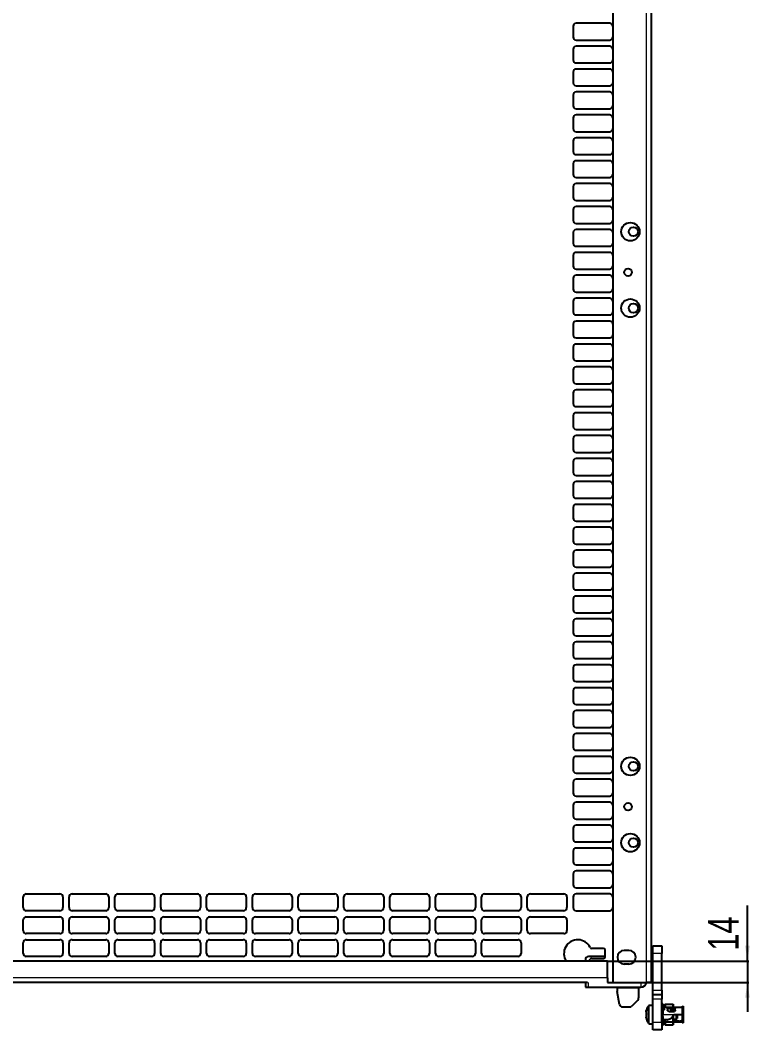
# Model space of a CAD drawing. Header units: millimetres. Extents: x -1035 to 1231, y 351 to 1984.
# Drawn here: x 754 to 1231, y 504 to 1165 of the extents above; entities that cross this region are included whole.
import ezdxf

# ---------------------------------------------------------------- set-up
doc = ezdxf.new("R2010")
doc.units = ezdxf.units.MM
doc.layers.add('FORMAT', color=7, linetype='Continuous')
doc.styles.add('SLDTEXTSTYLE0', font='TXT', dxfattribs={"width": 0.75})
doc.dimstyles.new('SLDDIMSTYLE1', dxfattribs={"dimtxt": 20, "dimasz": 10, "dimexe": 0, "dimexo": 0.0625, "dimgap": 5, "dimtad": 2, "dimdec": 1, "dimrnd": 1e-09, "dimzin": 12, "dimdsep": 46, "dimtxsty": 'SLDTEXTSTYLE0', "dimsah": 1, "dimcen": 0.09, "dimadec": 0, "dimazin": 3, "dimtfac": 1, "dimtmove": 0, "dimatfit": 0, "dimfxl": 0, "dimfrac": 2, "dimtolj": 1, "dimtzin": 12, "dimarcsym": 0})

# ---------------------------------------------------------------- blocks, each defined once
blk = doc.blocks.new('_D_8')
at = {"layer": 'FORMAT'}
for p, q in [((1229.87, 549.23), (1229.87, 585.64)), ((1138.23, 549.23), (1230.87, 549.23)), ((1229.87, 549.23), (1229.87, 535.23)), ((1138.23, 535.23), (1230.87, 535.23)), ((1229.87, 535.23), (1229.87, 516))]:
    blk.add_line(p, q, dxfattribs=at)
for points in [[(1229.87, 549.23), (1231.41, 559.23), (1228.33, 559.23)], [(1229.87, 535.23), (1228.33, 525.23), (1231.41, 525.23)]]:
    blk.add_solid(points, dxfattribs=at)
at = {"layer": 'FORMAT', "insert": (1204.09, 556.08), "char_height": 20, "attachment_point": 1, "rotation": 90, "style": 'SLDTEXTSTYLE0'}
blk.add_mtext('14', dxfattribs=at)

msp = doc.modelspace()

# ---------------------------------------------------------------- linework, layer by layer
at = {"color": 7, "linetype": 'Continuous', "lineweight": 25}
for p, q in [((1166.72, 1818.24), (1166.72, 535.24)), ((1141.72, 1789.04), (1141.72, 535.24)), ((1115.72, 1161.24), (1115.72, 1154.24)), ((1139.72, 1163.24), (1117.72, 1163.24)), ((1117.72, 1152.24), (1139.72, 1152.24)), ((1115.72, 1146.24), (1115.72, 1139.24)), ((1139.72, 1148.24), (1117.72, 1148.24)), ((1117.72, 1137.24), (1139.72, 1137.24)), ((1115.72, 1131.24), (1115.72, 1124.24)), ((1139.72, 1133.24), (1117.72, 1133.24)), ((1117.72, 1122.24), (1139.72, 1122.24)), ((1139.72, 1118.24), (1117.72, 1118.24)), ((1115.72, 1116.24), (1115.72, 1109.24)), ((1117.72, 1107.24), (1139.72, 1107.24)), ((1115.72, 1101.24), (1115.72, 1094.24)), ((1139.72, 1103.24), (1117.72, 1103.24)), ((1117.72, 1092.24), (1139.72, 1092.24)), ((1115.72, 1086.24), (1115.72, 1079.24)), ((1139.72, 1088.24), (1117.72, 1088.24)), ((1115.72, 1071.24), (1115.72, 1064.24)), ((1117.72, 1077.24), (1139.72, 1077.24)), ((1139.72, 1073.24), (1117.72, 1073.24)), ((1117.72, 1062.24), (1139.72, 1062.24)), ((1139.72, 1058.24), (1117.72, 1058.24)), ((1115.72, 1056.24), (1115.72, 1049.24)), ((1117.72, 1047.24), (1139.72, 1047.24)), ((1115.72, 1041.24), (1115.72, 1034.24)), ((1139.72, 1043.24), (1117.72, 1043.24)), ((1117.72, 1032.24), (1139.72, 1032.24)), ((1115.72, 1026.24), (1115.72, 1019.24)), ((1139.72, 1028.24), (1117.72, 1028.24)), ((1117.72, 1017.24), (1139.72, 1017.24)), ((1139.72, 1013.24), (1117.72, 1013.24)), ((1115.72, 1011.24), (1115.72, 1004.24)), ((1117.72, 1002.24), (1139.72, 1002.24)), ((1139.72, 998.24), (1117.72, 998.24)), ((1115.72, 996.24), (1115.72, 989.24)), ((1117.72, 987.24), (1139.72, 987.24)), ((1115.72, 981.24), (1115.72, 974.24)), ((1139.72, 983.24), (1117.72, 983.24)), ((1117.72, 972.24), (1139.72, 972.24)), ((1115.72, 966.24), (1115.72, 959.24)), ((1139.72, 968.24), (1117.72, 968.24)), ((1117.72, 957.24), (1139.72, 957.24)), ((1139.72, 953.24), (1117.72, 953.24)), ((1115.72, 951.24), (1115.72, 944.24)), ((1117.72, 942.24), (1139.72, 942.24)), ((1115.72, 936.24), (1115.72, 929.24)), ((1139.72, 938.24), (1117.72, 938.24)), ((1117.72, 927.24), (1139.72, 927.24)), ((1115.72, 921.24), (1115.72, 914.24)), ((1139.72, 923.24), (1117.72, 923.24)), ((1117.72, 912.24), (1139.72, 912.24)), ((1115.72, 906.24), (1115.72, 899.24)), ((1139.72, 908.24), (1117.72, 908.24)), ((1117.72, 897.24), (1139.72, 897.24)), ((1139.72, 893.24), (1117.72, 893.24)), ((1115.72, 891.24), (1115.72, 884.24)), ((1117.72, 882.24), (1139.72, 882.24)), ((1115.72, 876.24), (1115.72, 869.24)), ((1139.72, 878.24), (1117.72, 878.24)), ((1117.72, 867.24), (1139.72, 867.24)), ((1115.72, 861.24), (1115.72, 854.24)), ((1139.72, 863.24), (1117.72, 863.24)), ((1115.72, 846.24), (1115.72, 839.24)), ((1117.72, 852.24), (1139.72, 852.24)), ((1139.72, 848.24), (1117.72, 848.24)), ((1117.72, 837.24), (1139.72, 837.24)), ((1139.72, 833.24), (1117.72, 833.24)), ((1115.72, 831.24), (1115.72, 824.24)), ((1117.72, 822.24), (1139.72, 822.24)), ((1115.72, 816.24), (1115.72, 809.24)), ((1139.72, 818.24), (1117.72, 818.24)), ((1117.72, 807.24), (1139.72, 807.24)), ((1115.72, 801.24), (1115.72, 794.24)), ((1139.72, 803.24), (1117.72, 803.24)), ((1117.72, 792.24), (1139.72, 792.24)), ((1139.72, 788.24), (1117.72, 788.24)), ((1115.72, 786.24), (1115.72, 779.24)), ((1117.72, 777.24), (1139.72, 777.24)), ((1115.72, 771.24), (1115.72, 764.24)), ((1139.72, 773.24), (1117.72, 773.24)), ((1117.72, 762.24), (1139.72, 762.24)), ((1115.72, 756.24), (1115.72, 749.24)), ((1139.72, 758.24), (1117.72, 758.24)), ((1117.72, 747.24), (1139.72, 747.24)), ((1115.72, 741.24), (1115.72, 734.24)), ((1139.72, 743.24), (1117.72, 743.24)), ((1117.72, 732.24), (1139.72, 732.24)), ((1139.72, 728.24), (1117.72, 728.24)), ((1115.72, 726.24), (1115.72, 719.24)), ((1117.72, 717.24), (1139.72, 717.24)), ((1115.72, 711.24), (1115.72, 704.24)), ((1139.72, 713.24), (1117.72, 713.24)), ((1117.72, 702.24), (1139.72, 702.24)), ((1115.72, 696.24), (1115.72, 689.24)), ((1139.72, 698.24), (1117.72, 698.24)), ((1115.72, 681.24), (1115.72, 674.24)), ((1117.72, 687.24), (1139.72, 687.24)), ((1139.72, 683.24), (1117.72, 683.24)), ((1117.72, 672.24), (1139.72, 672.24)), ((1139.72, 668.24), (1117.72, 668.24)), ((1115.72, 666.24), (1115.72, 659.24)), ((1117.72, 657.24), (1139.72, 657.24)), ((1115.72, 651.24), (1115.72, 644.24)), ((1139.72, 653.24), (1117.72, 653.24)), ((1117.72, 642.24), (1139.72, 642.24)), ((1115.72, 636.24), (1115.72, 629.24)), ((1139.72, 638.24), (1117.72, 638.24)), ((1117.72, 627.24), (1139.72, 627.24)), ((1139.72, 623.24), (1117.72, 623.24)), ((1115.72, 621.24), (1115.72, 614.24)), ((1117.72, 612.24), (1139.72, 612.24)), ((1139.72, 608.24), (1117.72, 608.24)), ((1115.72, 606.24), (1115.72, 599.24)), ((1117.72, 597.24), (1139.72, 597.24)), ((755.72, 584.24), (755.72, 591.24)), ((757.72, 593.24), (779.72, 593.24)), ((781.72, 591.24), (781.72, 584.24)), ((785.72, 584.24), (785.72, 591.24)), ((787.72, 593.24), (809.72, 593.24)), ((811.72, 591.24), (811.72, 584.24)), ((815.72, 584.24), (815.72, 591.24)), ((817.72, 593.24), (839.72, 593.24)), ((841.72, 591.24), (841.72, 584.24)), ((845.72, 584.24), (845.72, 591.24)), ((847.72, 593.24), (869.72, 593.24)), ((871.72, 591.24), (871.72, 584.24)), ((875.72, 584.24), (875.72, 591.24)), ((877.72, 593.24), (899.72, 593.24)), ((901.72, 591.24), (901.72, 584.24)), ((905.72, 584.24), (905.72, 591.24)), ((907.72, 593.24), (929.72, 593.24)), ((931.72, 591.24), (931.72, 584.24)), ((935.72, 584.24), (935.72, 591.24)), ((937.72, 593.24), (959.72, 593.24)), ((961.72, 591.24), (961.72, 584.24)), ((965.72, 584.24), (965.72, 591.24)), ((967.72, 593.24), (989.72, 593.24)), ((991.72, 591.24), (991.72, 584.24)), ((995.72, 584.24), (995.72, 591.24)), ((997.72, 593.24), (1019.72, 593.24)), ((1021.72, 591.24), (1021.72, 584.24)), ((1025.72, 584.24), (1025.72, 591.24)), ((1027.72, 593.24), (1049.72, 593.24)), ((1051.72, 591.24), (1051.72, 584.24)), ((1055.72, 584.24), (1055.72, 591.24)), ((1057.72, 593.24), (1079.72, 593.24)), ((1081.72, 591.24), (1081.72, 584.24)), ((1085.72, 584.24), (1085.72, 591.24)), ((1087.72, 593.24), (1109.72, 593.24)), ((1111.72, 591.24), (1111.72, 584.24)), ((1115.72, 591.24), (1115.72, 584.24)), ((1139.72, 593.24), (1117.72, 593.24)), ((779.72, 582.24), (757.72, 582.24)), ((809.72, 582.24), (787.72, 582.24)), ((839.72, 582.24), (817.72, 582.24)), ((869.72, 582.24), (847.72, 582.24)), ((899.72, 582.24), (877.72, 582.24)), ((929.72, 582.24), (907.72, 582.24)), ((959.72, 582.24), (937.72, 582.24)), ((989.72, 582.24), (967.72, 582.24)), ((1019.72, 582.24), (997.72, 582.24)), ((1049.72, 582.24), (1027.72, 582.24)), ((1079.72, 582.24), (1057.72, 582.24)), ((1109.72, 582.24), (1087.72, 582.24)), ((1117.72, 582.24), (1139.72, 582.24)), ((755.72, 569.24), (755.72, 576.24)), ((757.72, 578.24), (779.72, 578.24)), ((781.72, 576.24), (781.72, 569.24)), ((785.72, 569.24), (785.72, 576.24)), ((787.72, 578.24), (809.72, 578.24)), ((811.72, 576.24), (811.72, 569.24)), ((815.72, 569.24), (815.72, 576.24)), ((817.72, 578.24), (839.72, 578.24)), ((841.72, 576.24), (841.72, 569.24)), ((845.72, 569.24), (845.72, 576.24)), ((847.72, 578.24), (869.72, 578.24)), ((871.72, 576.24), (871.72, 569.24)), ((875.72, 569.24), (875.72, 576.24)), ((877.72, 578.24), (899.72, 578.24)), ((901.72, 576.24), (901.72, 569.24)), ((905.72, 569.24), (905.72, 576.24)), ((907.72, 578.24), (929.72, 578.24)), ((931.72, 576.24), (931.72, 569.24)), ((935.72, 569.24), (935.72, 576.24)), ((937.72, 578.24), (959.72, 578.24)), ((961.72, 576.24), (961.72, 569.24)), ((965.72, 569.24), (965.72, 576.24)), ((967.72, 578.24), (989.72, 578.24)), ((991.72, 576.24), (991.72, 569.24)), ((995.72, 569.24), (995.72, 576.24)), ((997.72, 578.24), (1019.72, 578.24)), ((1021.72, 576.24), (1021.72, 569.24)), ((1025.72, 569.24), (1025.72, 576.24)), ((1027.72, 578.24), (1049.72, 578.24)), ((1051.72, 576.24), (1051.72, 569.24)), ((1055.72, 569.24), (1055.72, 576.24)), ((1057.72, 578.24), (1079.72, 578.24)), ((1081.72, 576.24), (1081.72, 569.24)), ((1085.72, 569.24), (1085.72, 576.24)), ((1087.72, 578.24), (1109.72, 578.24)), ((1111.72, 576.24), (1111.72, 569.24)), ((779.72, 567.24), (757.72, 567.24)), ((757.72, 563.24), (779.72, 563.24)), ((809.72, 567.24), (787.72, 567.24)), ((787.72, 563.24), (809.72, 563.24)), ((839.72, 567.24), (817.72, 567.24)), ((817.72, 563.24), (839.72, 563.24)), ((869.72, 567.24), (847.72, 567.24)), ((847.72, 563.24), (869.72, 563.24)), ((899.72, 567.24), (877.72, 567.24)), ((877.72, 563.24), (899.72, 563.24)), ((929.72, 567.24), (907.72, 567.24)), ((907.72, 563.24), (929.72, 563.24)), ((959.72, 567.24), (937.72, 567.24)), ((937.72, 563.24), (959.72, 563.24)), ((989.72, 567.24), (967.72, 567.24)), ((967.72, 563.24), (989.72, 563.24)), ((1019.72, 567.24), (997.72, 567.24)), ((997.72, 563.24), (1019.72, 563.24)), ((1049.72, 567.24), (1027.72, 567.24)), ((1027.72, 563.24), (1049.72, 563.24)), ((1079.72, 567.24), (1057.72, 567.24)), ((1057.72, 563.24), (1079.72, 563.24)), ((1109.72, 567.24), (1087.72, 567.24)), ((755.72, 554.24), (755.72, 561.24)), ((781.72, 561.24), (781.72, 554.24)), ((785.72, 554.24), (785.72, 561.24)), ((811.72, 561.24), (811.72, 554.24)), ((815.72, 554.24), (815.72, 561.24)), ((841.72, 561.24), (841.72, 554.24)), ((845.72, 554.24), (845.72, 561.24)), ((871.72, 561.24), (871.72, 554.24)), ((875.72, 554.24), (875.72, 561.24)), ((901.72, 561.24), (901.72, 554.24)), ((905.72, 554.24), (905.72, 561.24)), ((931.72, 561.24), (931.72, 554.24)), ((935.72, 554.24), (935.72, 561.24)), ((961.72, 561.24), (961.72, 554.24)), ((965.72, 554.24), (965.72, 561.24)), ((991.72, 561.24), (991.72, 554.24)), ((995.72, 554.24), (995.72, 561.24)), ((1021.72, 561.24), (1021.72, 554.24)), ((1025.72, 554.24), (1025.72, 561.24)), ((1051.72, 561.24), (1051.72, 554.24)), ((1055.72, 554.24), (1055.72, 561.24)), ((1081.72, 561.24), (1081.72, 554.24)), ((1135.72, 557.48), (1127.77, 557.48)), ((1136.72, 551.98), (1136.72, 556.48)), ((1152.22, 556.24), (1149.22, 556.24)), ((1167.87, 559.24), (1173.87, 559.24)), ((1167.87, 554.24), (1167.87, 559.24)), ((1173.87, 559.24), (1173.87, 554.24)), ((1138.22, 549.23), (309.22, 549.23)), ((779.72, 552.24), (757.72, 552.24)), ((809.72, 552.24), (787.72, 552.24)), ((839.72, 552.24), (817.72, 552.24)), ((869.72, 552.24), (847.72, 552.24)), ((899.72, 552.24), (877.72, 552.24)), ((929.72, 552.24), (907.72, 552.24)), ((959.72, 552.24), (937.72, 552.24)), ((989.72, 552.24), (967.72, 552.24)), ((1019.72, 552.24), (997.72, 552.24)), ((1049.72, 552.24), (1027.72, 552.24)), ((1079.72, 552.24), (1057.72, 552.24)), ((1123.77, 550.24), (1123.77, 549.23)), ((1136.72, 552.24), (1125.77, 552.24)), ((1126.2, 549.23), (1126.87, 550.41)), ((1127.77, 550.98), (1135.72, 550.98)), ((1138.22, 538.33), (1138.22, 549.23)), ((1167.87, 530.24), (1167.87, 554.24)), ((1173.87, 530.24), (1173.87, 554.24)), ((1152.22, 547.24), (1149.22, 547.24)), ((1167.87, 546.74), (1166.72, 546.74)), ((1138.22, 538.33), (1138.22, 535.23)), ((1166.72, 536.74), (1167.87, 536.74)), ((1125.15, 535.23), (321.79, 535.23)), ((1123.77, 535.23), (1123.77, 532.24)), ((1123.77, 532.24), (1125.77, 532.24)), ((1125.77, 532.24), (1160.12, 532.24)), ((1138.22, 535.24), (1141.72, 535.24)), ((1141.72, 535.24), (1163.62, 535.24)), ((1144.47, 532.24), (1144.47, 531.64)), ((1144.47, 531.64), (1144.47, 529.24)), ((1146.15, 520.85), (1144.47, 529.24)), ((1158.62, 532.24), (1158.62, 531.64)), ((1158.62, 531.64), (1158.62, 525.07)), ((1166.72, 535.24), (1163.62, 535.24)), ((1167.87, 527.24), (1167.87, 530.24)), ((1173.87, 530.24), (1173.87, 527.24)), ((1158.03, 523.66), (1154.21, 519.83)), ((1173.87, 527.24), (1167.87, 527.24)), ((1167.87, 524.24), (1167.87, 527.24)), ((1167.87, 509.24), (1167.87, 524.24)), ((1173.87, 527.24), (1173.87, 524.24)), ((1173.87, 509.24), (1173.87, 524.24)), ((1148.11, 519.24), (1152.79, 519.24)), ((1163.45, 516.09), (1163.48, 516.09)), ((1167.87, 520.24), (1165.55, 520.24)), ((1174.37, 521.34), (1173.87, 521.34)), ((1173.87, 519.88), (1174.37, 519.88)), ((1173.87, 518.57), (1174.37, 518.57)), ((1174.37, 521.34), (1174.37, 519.88)), ((1174.37, 518.57), (1174.37, 519.88)), ((1174.37, 518.57), (1174.37, 514.24)), ((1174.67, 517.24), (1174.41, 517.24)), ((1174.57, 519.09), (1185.17, 519.09)), ((1174.82, 518.09), (1174.57, 518.09)), ((1174.82, 517.7), (1174.57, 517.7)), ((1174.82, 517.2), (1174.57, 517.2)), ((1174.67, 517.2), (1174.67, 517.7)), ((1175.37, 517.73), (1175.37, 517.61)), ((1175.87, 520.96), (1176.07, 521.09)), ((1175.87, 519.09), (1175.87, 520.96)), ((1176.07, 521.09), (1176.07, 519.09)), ((1176.07, 521.09), (1181.15, 521.09)), ((1177.47, 518), (1177.47, 517.32)), ((1178.67, 518.64), (1181.97, 518.64)), ((1180.39, 518.19), (1178.67, 518.19)), ((1178.67, 516.29), (1181.97, 516.29)), ((1179.54, 517.44), (1179.54, 517.47)), ((1179.59, 517.3), (1179.82, 517)), ((1181.15, 519.09), (1181.15, 521.09)), ((1181.15, 521.09), (1181.27, 520.86)), ((1181.15, 516.29), (1181.15, 517.07)), ((1181.27, 520.86), (1181.27, 519.09)), ((1181.27, 517.02), (1181.27, 516.29)), ((1182.47, 518.4), (1182.47, 518.19)), ((1182.47, 517.06), (1182.47, 518.19)), ((1182.47, 517.06), (1182.47, 516.74)), ((1185.17, 519.09), (1187.17, 519.09)), ((1187.37, 519.68), (1187.87, 519.68)), ((1187.37, 519.06), (1187.37, 519.68)), ((1187.87, 519.68), (1187.87, 518.39)), ((1187.87, 518.39), (1187.87, 514.24)), ((1167.87, 504.24), (1167.87, 509.24)), ((1174.37, 514.24), (1173.87, 514.24)), ((1173.87, 512.94), (1174.37, 512.94)), ((1174.37, 512.41), (1173.87, 512.41)), ((1173.87, 509.24), (1173.87, 504.24)), ((1174.37, 514.24), (1174.57, 514.24)), ((1174.37, 512.94), (1174.37, 512.41)), ((1174.37, 512.8), (1174.57, 512.79)), ((1174.37, 512.41), (1174.37, 507.14)), ((1174.37, 511.24), (1174.61, 511.24)), ((1174.57, 511.49), (1174.57, 514.24)), ((1174.67, 510.79), (1174.57, 510.79)), ((1175.87, 509.89), (1174.57, 509.89)), ((1174.57, 509.39), (1175.87, 509.39)), ((1174.67, 510.09), (1174.67, 511.12)), ((1174.67, 510.09), (1175.87, 510.09)), ((1177.47, 510.74), (1175.32, 510.74)), ((1175.87, 509.57), (1175.87, 510.74)), ((1176.07, 509.55), (1175.87, 509.57)), ((1175.87, 507.53), (1175.87, 509.57)), ((1176.07, 510.74), (1176.07, 509.55)), ((1176.07, 509.55), (1181.15, 509.55)), ((1176.07, 509.55), (1176.07, 507.4)), ((1180.42, 512.24), (1181.57, 514.24)), ((1180.42, 512.25), (1181.15, 512.25)), ((1181.15, 512.25), (1181.15, 513.52)), ((1181.15, 509.55), (1181.15, 512.25)), ((1181.27, 512.24), (1181.15, 512.25)), ((1181.27, 509.58), (1181.15, 509.55)), ((1181.15, 507.4), (1181.15, 509.55)), ((1181.27, 513.72), (1181.27, 512.24)), ((1181.27, 512.24), (1181.27, 509.58)), ((1181.27, 511.24), (1183.37, 511.24)), ((1182.47, 510.7), (1181.27, 510.58)), ((1181.97, 510.3), (1181.27, 510.3)), ((1185.17, 509.89), (1181.27, 509.89)), ((1181.27, 509.58), (1181.27, 507.63)), ((1181.27, 509.39), (1185.17, 509.39)), ((1181.57, 514.24), (1187.17, 514.24)), ((1182.47, 510.7), (1182.47, 511.24)), ((1182.47, 510.54), (1182.47, 510.7)), ((1183.37, 511.24), (1183.37, 514.24)), ((1183.37, 511.24), (1183.87, 511.74)), ((1183.87, 514.24), (1183.87, 511.74)), ((1185.17, 509.89), (1185.17, 509.39)), ((1185.17, 509.39), (1187.17, 509.39)), ((1186.67, 510.3), (1186.67, 509.85)), ((1187.17, 510.3), (1186.67, 510.3)), ((1186.67, 509.85), (1187.17, 509.85)), ((1187.17, 514.24), (1187.87, 514.24)), ((1187.17, 509.85), (1187.17, 510.3)), ((1187.37, 514.11), (1187.37, 514.24)), ((1187.37, 514.11), (1187.87, 514.11)), ((1187.37, 512.42), (1187.37, 514.11)), ((1187.37, 512.42), (1187.87, 512.42)), ((1187.37, 508.81), (1187.37, 512.42)), ((1187.87, 514.24), (1187.87, 514.11)), ((1187.87, 514.11), (1187.87, 512.42)), ((1187.87, 512.42), (1187.87, 508.81)), ((1165.55, 508.24), (1167.87, 508.24)), ((1173.87, 504.24), (1167.87, 504.24)), ((1173.87, 507.14), (1174.37, 507.14)), ((1176.07, 507.4), (1175.87, 507.53)), ((1176.07, 507.4), (1181.15, 507.4)), ((1181.27, 507.63), (1181.15, 507.4)), ((1187.37, 508.81), (1187.87, 508.81))]:
    msp.add_line(p, q, dxfattribs=at)
at = {"color": 8, "linetype": 'Continuous', "lineweight": 18}
for p, q in [((1163.62, 1789.04), (1163.62, 535.24)), ((1173.87, 554.24), (1167.87, 554.24)), ((1138.22, 538.33), (309.22, 538.33)), ((1125.77, 532.24), (1125.77, 535.24)), ((1144.47, 531.64), (1158.62, 531.64)), ((1160.12, 535.24), (1160.12, 532.24)), ((1167.87, 530.24), (1173.87, 530.24)), ((1173.87, 524.24), (1167.87, 524.24)), ((1165.1, 508.47), (1165.1, 520.02)), ((1165.55, 508.24), (1165.55, 520.24)), ((1174.57, 519.09), (1174.57, 518.09)), ((1174.57, 517.2), (1174.57, 514.24)), ((1174.82, 517.7), (1174.82, 518.09)), ((1178.67, 518.64), (1178.67, 518.19)), ((1181.97, 518.19), (1181.97, 518.64)), ((1187.17, 514.24), (1187.17, 519.09)), ((1167.87, 509.24), (1173.87, 509.24)), ((1174.57, 514.24), (1181.57, 514.24)), ((1174.57, 510.79), (1174.57, 509.89)), ((1187.17, 510.5), (1187.17, 514.24))]:
    msp.add_line(p, q, dxfattribs=at)
at = {"color": 7, "linetype": 'Continuous', "lineweight": 25, "flags": 128}
for points in [[(1174.37, 517.72), (1174.43, 517.71), (1174.57, 517.7)], [(1174.37, 517.32), (1174.37, 517.29), (1174.39, 517.27), (1174.4, 517.25), (1174.43, 517.23), (1174.46, 517.22), (1174.49, 517.21), (1174.53, 517.2), (1174.57, 517.2)], [(1174.67, 517.37), (1174.63, 517.28), (1174.61, 517.24)], [(1174.37, 510.77), (1174.43, 510.78), (1174.57, 510.79)], [(1174.37, 509.86), (1174.43, 509.88), (1174.57, 509.89)], [(1187.17, 509.39), (1187.31, 509.41), (1187.37, 509.42)]]:
    msp.add_lwpolyline(points, dxfattribs=at)
at = {"color": 7, "linetype": 'Continuous', "lineweight": 25}
for centre, radius in [((1153.22, 1026.74), 6), ((1155.22, 1026.74), 3), ((1151.72, 1000.24), 2.5), ((1153.22, 976.74), 6), ((1155.22, 976.74), 3), ((1153.22, 676.74), 6), ((1155.22, 676.74), 3), ((1151.72, 650.24), 2.5), ((1153.22, 626.74), 6), ((1155.22, 626.74), 3)]:
    msp.add_circle(centre, radius, dxfattribs=at)
for centre, radius, start, end in [((1117.72, 1161.24), 2, 90, 180), ((1139.72, 1161.24), 2, 0, 90), ((1117.72, 1154.24), 2, 180, 270), ((1139.72, 1154.24), 2, 270, 0), ((1117.72, 1146.24), 2, 90, 180), ((1139.72, 1146.24), 2, 0, 90), ((1117.72, 1139.24), 2, 180, 270), ((1139.72, 1139.24), 2, 270, 0), ((1117.72, 1131.24), 2, 90, 180), ((1139.72, 1131.24), 2, 0, 90), ((1117.72, 1124.24), 2, 180, 270), ((1139.72, 1124.24), 2, 270, 0), ((1117.72, 1116.24), 2, 90, 180), ((1139.72, 1116.24), 2, 0, 90), ((1117.72, 1109.24), 2, 180, 270), ((1139.72, 1109.24), 2, 270, 0), ((1117.72, 1101.24), 2, 90, 180), ((1139.72, 1101.24), 2, 0, 90), ((1117.72, 1094.24), 2, 180, 270), ((1139.72, 1094.24), 2, 270, 0), ((1117.72, 1086.24), 2, 90, 180), ((1139.72, 1086.24), 2, 0, 90), ((1117.72, 1079.24), 2, 180, 270), ((1139.72, 1079.24), 2, 270, 0), ((1117.72, 1071.24), 2, 90, 180), ((1139.72, 1071.24), 2, 0, 90), ((1117.72, 1064.24), 2, 180, 270), ((1139.72, 1064.24), 2, 270, 0), ((1117.72, 1056.24), 2, 90, 180), ((1139.72, 1056.24), 2, 0, 90), ((1117.72, 1049.24), 2, 180, 270), ((1139.72, 1049.24), 2, 270, 0), ((1117.72, 1041.24), 2, 90, 180), ((1139.72, 1041.24), 2, 0, 90), ((1117.72, 1034.24), 2, 180, 270), ((1139.72, 1034.24), 2, 270, 0), ((1117.72, 1026.24), 2, 90, 180), ((1139.72, 1026.24), 2, 0, 90), ((1117.72, 1019.24), 2, 180, 270), ((1139.72, 1019.24), 2, 270, 0), ((1117.72, 1011.24), 2, 90, 180), ((1139.72, 1011.24), 2, 0, 90), ((1117.72, 1004.24), 2, 180, 270), ((1117.72, 996.24), 2, 90, 180), ((1139.72, 1004.24), 2, 270, 0), ((1139.72, 996.24), 2, 0, 90), ((1117.72, 989.24), 2, 180, 270), ((1139.72, 989.24), 2, 270, 0), ((1117.72, 981.24), 2, 90, 180), ((1139.72, 981.24), 2, 0, 90), ((1117.72, 974.24), 2, 180, 270), ((1139.72, 974.24), 2, 270, 0), ((1117.72, 966.24), 2, 90, 180), ((1139.72, 966.24), 2, 0, 90), ((1117.72, 959.24), 2, 180, 270), ((1139.72, 959.24), 2, 270, 0), ((1117.72, 951.24), 2, 90, 180), ((1139.72, 951.24), 2, 0, 90), ((1117.72, 944.24), 2, 180, 270), ((1139.72, 944.24), 2, 270, 0), ((1117.72, 936.24), 2, 90, 180), ((1139.72, 936.24), 2, 0, 90), ((1117.72, 929.24), 2, 180, 270), ((1139.72, 929.24), 2, 270, 0), ((1117.72, 921.24), 2, 90, 180), ((1139.72, 921.24), 2, 0, 90), ((1117.72, 914.24), 2, 180, 270), ((1139.72, 914.24), 2, 270, 0), ((1117.72, 906.24), 2, 90, 180), ((1139.72, 906.24), 2, 0, 90), ((1117.72, 899.24), 2, 180, 270), ((1139.72, 899.24), 2, 270, 0), ((1117.72, 891.24), 2, 90, 180), ((1139.72, 891.24), 2, 0, 90), ((1117.72, 884.24), 2, 180, 270), ((1139.72, 884.24), 2, 270, 0), ((1117.72, 876.24), 2, 90, 180), ((1139.72, 876.24), 2, 0, 90), ((1117.72, 869.24), 2, 180, 270), ((1139.72, 869.24), 2, 270, 0), ((1117.72, 861.24), 2, 90, 180), ((1139.72, 861.24), 2, 0, 90), ((1117.72, 854.24), 2, 180, 270), ((1139.72, 854.24), 2, 270, 0), ((1117.72, 846.24), 2, 90, 180), ((1139.72, 846.24), 2, 0, 90), ((1117.72, 839.24), 2, 180, 270), ((1117.72, 831.24), 2, 90, 180), ((1139.72, 839.24), 2, 270, 0), ((1139.72, 831.24), 2, 0, 90), ((1117.72, 824.24), 2, 180, 270), ((1139.72, 824.24), 2, 270, 0), ((1117.72, 816.24), 2, 90, 180), ((1139.72, 816.24), 2, 0, 90), ((1117.72, 809.24), 2, 180, 270), ((1139.72, 809.24), 2, 270, 0), ((1117.72, 801.24), 2, 90, 180), ((1139.72, 801.24), 2, 0, 90), ((1117.72, 794.24), 2, 180, 270), ((1139.72, 794.24), 2, 270, 0), ((1117.72, 786.24), 2, 90, 180), ((1139.72, 786.24), 2, 0, 90), ((1117.72, 779.24), 2, 180, 270), ((1139.72, 779.24), 2, 270, 0), ((1117.72, 771.24), 2, 90, 180), ((1139.72, 771.24), 2, 0, 90), ((1117.72, 764.24), 2, 180, 270), ((1139.72, 764.24), 2, 270, 0), ((1117.72, 756.24), 2, 90, 180), ((1139.72, 756.24), 2, 0, 90), ((1117.72, 749.24), 2, 180, 270), ((1139.72, 749.24), 2, 270, 0), ((1117.72, 741.24), 2, 90, 180), ((1139.72, 741.24), 2, 0, 90), ((1117.72, 734.24), 2, 180, 270), ((1139.72, 734.24), 2, 270, 0), ((1117.72, 726.24), 2, 90, 180), ((1139.72, 726.24), 2, 0, 90), ((1117.72, 719.24), 2, 180, 270), ((1139.72, 719.24), 2, 270, 0), ((1117.72, 711.24), 2, 90, 180), ((1139.72, 711.24), 2, 0, 90), ((1117.72, 704.24), 2, 180, 270), ((1139.72, 704.24), 2, 270, 0), ((1117.72, 696.24), 2, 90, 180), ((1139.72, 696.24), 2, 0, 90), ((1117.72, 689.24), 2, 180, 270), ((1139.72, 689.24), 2, 270, 0), ((1117.72, 681.24), 2, 90, 180), ((1139.72, 681.24), 2, 0, 90), ((1117.72, 674.24), 2, 180, 270), ((1139.72, 674.24), 2, 270, 0), ((1117.72, 666.24), 2, 90, 180), ((1139.72, 666.24), 2, 0, 90), ((1117.72, 659.24), 2, 180, 270), ((1139.72, 659.24), 2, 270, 0), ((1117.72, 651.24), 2, 90, 180), ((1139.72, 651.24), 2, 0, 90), ((1117.72, 644.24), 2, 180, 270), ((1139.72, 644.24), 2, 270, 0), ((1117.72, 636.24), 2, 90, 180), ((1139.72, 636.24), 2, 0, 90), ((1117.72, 629.24), 2, 180, 270), ((1139.72, 629.24), 2, 270, 0), ((1117.72, 621.24), 2, 90, 180), ((1139.72, 621.24), 2, 0, 90), ((1117.72, 614.24), 2, 180, 270), ((1117.72, 606.24), 2, 90, 180), ((1139.72, 614.24), 2, 270, 0), ((1139.72, 606.24), 2, 0, 90), ((1117.72, 599.24), 2, 180, 270), ((1139.72, 599.24), 2, 270, 0), ((757.72, 591.24), 2, 90, 180), ((779.72, 591.24), 2, 0, 90), ((787.72, 591.24), 2, 90, 180), ((809.72, 591.24), 2, 0, 90), ((817.72, 591.24), 2, 90, 180), ((839.72, 591.24), 2, 0, 90), ((847.72, 591.24), 2, 90, 180), ((869.72, 591.24), 2, 0, 90), ((877.72, 591.24), 2, 90, 180), ((899.72, 591.24), 2, 0, 90), ((907.72, 591.24), 2, 90, 180), ((929.72, 591.24), 2, 0, 90), ((937.72, 591.24), 2, 90, 180), ((959.72, 591.24), 2, 0, 90), ((967.72, 591.24), 2, 90, 180), ((989.72, 591.24), 2, 0, 90), ((997.72, 591.24), 2, 90, 180), ((1019.72, 591.24), 2, 0, 90), ((1027.72, 591.24), 2, 90, 180), ((1049.72, 591.24), 2, 0, 90), ((1057.72, 591.24), 2, 90, 180), ((1079.72, 591.24), 2, 0, 90), ((1087.72, 591.24), 2, 90, 180), ((1109.72, 591.24), 2, 0, 90), ((1117.72, 591.24), 2, 90, 180), ((1139.72, 591.24), 2, 0, 90), ((757.72, 584.24), 2, 180, 270), ((779.72, 584.24), 2, 270, 0), ((787.72, 584.24), 2, 180, 270), ((809.72, 584.24), 2, 270, 0), ((817.72, 584.24), 2, 180, 270), ((839.72, 584.24), 2, 270, 0), ((847.72, 584.24), 2, 180, 270), ((869.72, 584.24), 2, 270, 0), ((877.72, 584.24), 2, 180, 270), ((899.72, 584.24), 2, 270, 0), ((907.72, 584.24), 2, 180, 270), ((929.72, 584.24), 2, 270, 0), ((937.72, 584.24), 2, 180, 270), ((959.72, 584.24), 2, 270, 0), ((967.72, 584.24), 2, 180, 270), ((989.72, 584.24), 2, 270, 0), ((997.72, 584.24), 2, 180, 270), ((1019.72, 584.24), 2, 270, 0), ((1027.72, 584.24), 2, 180, 270), ((1049.72, 584.24), 2, 270, 0), ((1057.72, 584.24), 2, 180, 270), ((1079.72, 584.24), 2, 270, 0), ((1087.72, 584.24), 2, 180, 270), ((1109.72, 584.24), 2, 270, 0), ((1117.72, 584.24), 2, 180, 270), ((1139.72, 584.24), 2, 270, 0), ((757.72, 576.24), 2, 90, 180), ((779.72, 576.24), 2, 0, 90), ((787.72, 576.24), 2, 90, 180), ((809.72, 576.24), 2, 0, 90), ((817.72, 576.24), 2, 90, 180), ((839.72, 576.24), 2, 0, 90), ((847.72, 576.24), 2, 90, 180), ((869.72, 576.24), 2, 0, 90), ((877.72, 576.24), 2, 90, 180), ((899.72, 576.24), 2, 0, 90), ((907.72, 576.24), 2, 90, 180), ((929.72, 576.24), 2, 0, 90), ((937.72, 576.24), 2, 90, 180), ((959.72, 576.24), 2, 0, 90), ((967.72, 576.24), 2, 90, 180), ((989.72, 576.24), 2, 0, 90), ((997.72, 576.24), 2, 90, 180), ((1019.72, 576.24), 2, 0, 90), ((1027.72, 576.24), 2, 90, 180), ((1049.72, 576.24), 2, 0, 90), ((1057.72, 576.24), 2, 90, 180), ((1079.72, 576.24), 2, 0, 90), ((1087.72, 576.24), 2, 90, 180), ((1109.72, 576.24), 2, 0, 90), ((757.72, 569.24), 2, 180, 270), ((779.72, 569.24), 2, 270, 0), ((787.72, 569.24), 2, 180, 270), ((809.72, 569.24), 2, 270, 0), ((817.72, 569.24), 2, 180, 270), ((839.72, 569.24), 2, 270, 0), ((847.72, 569.24), 2, 180, 270), ((869.72, 569.24), 2, 270, 0), ((877.72, 569.24), 2, 180, 270), ((899.72, 569.24), 2, 270, 0), ((907.72, 569.24), 2, 180, 270), ((929.72, 569.24), 2, 270, 0), ((937.72, 569.24), 2, 180, 270), ((959.72, 569.24), 2, 270, 0), ((967.72, 569.24), 2, 180, 270), ((989.72, 569.24), 2, 270, 0), ((997.72, 569.24), 2, 180, 270), ((1019.72, 569.24), 2, 270, 0), ((1027.72, 569.24), 2, 180, 270), ((1049.72, 569.24), 2, 270, 0), ((1057.72, 569.24), 2, 180, 270), ((1079.72, 569.24), 2, 270, 0), ((1087.72, 569.24), 2, 180, 270), ((1109.72, 569.24), 2, 270, 0), ((757.72, 561.24), 2, 90, 180), ((779.72, 561.24), 2, 0, 90), ((787.72, 561.24), 2, 90, 180), ((809.72, 561.24), 2, 0, 90), ((817.72, 561.24), 2, 90, 180), ((839.72, 561.24), 2, 0, 90), ((847.72, 561.24), 2, 90, 180), ((869.72, 561.24), 2, 0, 90), ((877.72, 561.24), 2, 90, 180), ((899.72, 561.24), 2, 0, 90), ((907.72, 561.24), 2, 90, 180), ((929.72, 561.24), 2, 0, 90), ((937.72, 561.24), 2, 90, 180), ((959.72, 561.24), 2, 0, 90), ((967.72, 561.24), 2, 90, 180), ((989.72, 561.24), 2, 0, 90), ((997.72, 561.24), 2, 90, 180), ((1019.72, 561.24), 2, 0, 90), ((1027.72, 561.24), 2, 90, 180), ((1049.72, 561.24), 2, 0, 90), ((1057.72, 561.24), 2, 90, 180), ((1079.72, 561.24), 2, 0, 90), ((1118.72, 554.23), 9, 25.15066, 213.74899), ((1127.77, 558.48), 1, 205.15066, 270), ((1135.72, 556.48), 1, 0, 90), ((1149.22, 551.74), 4.5, 90, 270), ((1152.22, 551.74), 4.5, 270, 90), ((757.72, 554.24), 2, 180, 270), ((779.72, 554.24), 2, 270, 0), ((787.72, 554.24), 2, 180, 270), ((809.72, 554.24), 2, 270, 0), ((817.72, 554.24), 2, 180, 270), ((839.72, 554.24), 2, 270, 0), ((847.72, 554.24), 2, 180, 270), ((869.72, 554.24), 2, 270, 0), ((877.72, 554.24), 2, 180, 270), ((899.72, 554.24), 2, 270, 0), ((907.72, 554.24), 2, 180, 270), ((929.72, 554.24), 2, 270, 0), ((937.72, 554.24), 2, 180, 270), ((959.72, 554.24), 2, 270, 0), ((967.72, 554.24), 2, 180, 270), ((989.72, 554.24), 2, 270, 0), ((997.72, 554.24), 2, 180, 270), ((1019.72, 554.24), 2, 270, 0), ((1027.72, 554.24), 2, 180, 270), ((1049.72, 554.24), 2, 270, 0), ((1057.72, 554.24), 2, 180, 270), ((1079.72, 554.24), 2, 270, 0), ((1125.77, 550.24), 2, 90, 180), ((1127.77, 549.98), 1, 90, 154.84934), ((1135.72, 551.98), 1, 270, 0), ((1160.12, 535.84), 3.6, 270, 350.40593), ((1156.62, 525.07), 2, 315, 0), ((1148.11, 521.24), 2, 191.30993, 270), ((1152.79, 521.24), 2, 270, 315), ((1173.27, 514.24), 10, 144.74847, 168.98794), ((1165.55, 519.7), 0.54, 90, 144.74847), ((1174.57, 519.29), 0.2, 180, 270), ((1174.55, 518.27), 0.183, 187.33387, 275.81244), ((1187.17, 518.39), 0.7, 360, 90), ((1173.27, 514.24), 10, 191.01947, 215.25153), ((1174.47, 511.16), 0.0996, 125.53317, 176.07208), ((1174.57, 509.19), 0.2, 90, 180), ((1175.32, 511.49), 0.75, 180, 270), ((1177.47, 511.49), 0.75, 270, 285.04836), ((1187.17, 510.09), 0.2, 270, 0), ((1165.55, 508.78), 0.54, 215.25153, 270)]:
    msp.add_arc(centre, radius, start, end, dxfattribs=at)
for points, knots in [([(1163.45, 516.1), (1163.45, 516.11), (1163.45, 516.13), (1163.51, 516.37), (1163.58, 516.62), (1163.64, 516.77), (1163.66, 516.81), (1163.67, 516.82), (1163.67, 516.81), (1163.67, 516.79), (1163.66, 516.75), (1163.62, 516.56), (1163.54, 516.2), (1163.47, 515.75), (1163.44, 515.36), (1163.46, 515.01), (1163.54, 514.85), (1163.63, 514.71), (1163.66, 514.64), (1163.67, 514.6), (1163.67, 514.57), (1163.67, 514.54), (1163.67, 514.51), (1163.65, 514.43), (1163.57, 514.22), (1163.48, 513.98), (1163.44, 513.58), (1163.46, 513.09), (1163.53, 512.65), (1163.6, 512.32), (1163.63, 512.2), (1163.65, 512.11), (1163.66, 512.05), (1163.67, 512.01), (1163.67, 512), (1163.67, 511.99)], [0, 0, 0, 0, 0.038395, 0.101606, 0.171866, 0.187862, 0.204006, 0.207638, 0.210677, 0.21372, 0.218356, 0.231131, 0.28809, 0.360901, 0.404711, 0.448836, 0.549423, 0.579372, 0.5944, 0.600457, 0.603752, 0.607074, 0.610825, 0.617556, 0.643246, 0.744679, 0.792601, 0.841136, 0.935328, 0.958581, 0.973366, 0.983098, 0.992885, 0.996792, 1, 1, 1, 1]), ([(1174.82, 518.09), (1174.88, 518.09), (1175.01, 518.08), (1175.17, 518.02), (1175.29, 517.93), (1175.36, 517.83), (1175.37, 517.76), (1175.37, 517.73)], [0, 0, 0, 0, 0.2143929, 0.4287887, 0.6430611, 0.8568545, 1, 1, 1, 1]), ([(1175.33, 517.47), (1175.31, 517.5), (1175.26, 517.57), (1175.12, 517.65), (1174.97, 517.69), (1174.86, 517.69), (1174.82, 517.7)], [0, 0, 0, 0, 0.252501, 0.531568, 0.811143, 1, 1, 1, 1]), ([(1175.37, 517.61), (1175.36, 517.57), (1175.35, 517.48), (1175.26, 517.35), (1175.12, 517.26), (1174.96, 517.2), (1174.86, 517.2), (1174.82, 517.2)], [0, 0, 0, 0, 0.214305, 0.42865, 0.642279, 0.856223, 1, 1, 1, 1]), ([(1177.47, 518), (1177.48, 518.08), (1177.51, 518.24), (1177.71, 518.43), (1178.01, 518.56), (1178.34, 518.63), (1178.57, 518.64), (1178.67, 518.64)], [0, 0, 0, 0, 0.2128333, 0.4258501, 0.6355415, 0.8465873, 1, 1, 1, 1]), ([(1178.67, 518.19), (1178.54, 518.18), (1178.27, 518.17), (1177.91, 518.08), (1177.64, 517.93), (1177.49, 517.73), (1177.48, 517.59), (1177.47, 517.53)], [0, 0, 0, 0, 0.212875, 0.425767, 0.637937, 0.847353, 1, 1, 1, 1]), ([(1178.67, 516.29), (1178.54, 516.31), (1178.27, 516.33), (1177.91, 516.52), (1177.64, 516.78), (1177.49, 517.06), (1177.48, 517.24), (1177.47, 517.32)], [0, 0, 0, 0, 0.213238, 0.42649, 0.63916, 0.849598, 1, 1, 1, 1]), ([(1179.95, 517.98), (1179.9, 517.95), (1179.8, 517.9), (1179.68, 517.78), (1179.59, 517.65), (1179.55, 517.54), (1179.54, 517.48), (1179.54, 517.47)], [0, 0, 0, 0, 0.225867, 0.451734, 0.677598, 0.903479, 1, 1, 1, 1]), ([(1179.54, 517.44), (1179.55, 517.4), (1179.56, 517.32), (1179.63, 517.25), (1179.74, 517.21), (1179.86, 517.22), (1179.93, 517.24), (1179.95, 517.24)], [0, 0, 0, 0, 0.225883, 0.451767, 0.67765, 0.903524, 1, 1, 1, 1]), ([(1179.82, 517.01), (1179.83, 516.99), (1179.84, 516.98), (1179.86, 516.96), (1179.86, 516.96)], [0, 0, 0, 0, 0.872289, 1, 1, 1, 1]), ([(1180.2, 516.94), (1180.15, 516.92), (1180.05, 516.9), (1179.93, 516.91), (1179.88, 516.95), (1179.86, 516.96)], [0, 0, 0, 0, 0.3691258, 0.7382556, 1, 1, 1, 1]), ([(1182.47, 518.19), (1181.97, 518.26), (1181.3, 518.34), (1180.41, 518.23), (1180.1, 518.06), (1179.95, 517.98)], [0, 0, 0, 0, 0.587693, 0.790818, 1, 1, 1, 1]), ([(1182.47, 517.06), (1181.97, 517.17), (1181.3, 517.31), (1180.41, 517.43), (1180.1, 517.3), (1179.95, 517.24)], [0, 0, 0, 0, 0.587693, 0.790818, 1, 1, 1, 1]), ([(1182.47, 516.77), (1182.04, 516.87), (1181.45, 517), (1180.64, 517.12), (1180.34, 517), (1180.2, 516.94)], [0, 0, 0, 0, 0.56666, 0.780905, 1, 1, 1, 1]), ([(1181.97, 518.64), (1182.03, 518.64), (1182.14, 518.63), (1182.29, 518.6), (1182.4, 518.54), (1182.46, 518.47), (1182.47, 518.42), (1182.47, 518.4)], [0, 0, 0, 0, 0.214445, 0.428893, 0.643239, 0.857188, 1, 1, 1, 1]), ([(1182.47, 516.74), (1182.46, 516.69), (1182.45, 516.59), (1182.37, 516.46), (1182.24, 516.36), (1182.1, 516.3), (1182.01, 516.3), (1181.97, 516.29)], [0, 0, 0, 0, 0.214373, 0.428779, 0.642592, 0.856666, 1, 1, 1, 1]), ([(1163.47, 512.8), (1163.46, 512.78), (1163.44, 512.72), (1163.44, 512.56), (1163.47, 512.42), (1163.47, 512.39)], [0, 0, 0, 0, 0.387476, 0.882787, 1, 1, 1, 1]), ([(1163.67, 511.99), (1163.67, 511.99), (1163.67, 511.98), (1163.66, 511.97), (1163.62, 512.02), (1163.54, 512.2), (1163.47, 512.36), (1163.44, 512.42), (1163.45, 512.36), (1163.46, 512.33)], [0, 0, 0, 0, 0.014884, 0.035817, 0.093823, 0.3531, 0.661574, 0.856936, 1, 1, 1, 1]), ([(1174.37, 512.53), (1174.37, 512.54), (1174.37, 512.56), (1174.39, 512.58), (1174.43, 512.6), (1174.5, 512.6), (1174.55, 512.59), (1174.57, 512.59)], [0, 0, 0, 0, 0.195302, 0.377541, 0.538909, 0.761383, 1, 1, 1, 1]), ([(1174.37, 511.47), (1174.37, 511.48), (1174.37, 511.5), (1174.39, 511.53), (1174.43, 511.56), (1174.5, 511.57), (1174.56, 511.58), (1174.58, 511.58)], [0, 0, 0, 0, 0.187462, 0.362386, 0.517277, 0.750642, 1, 1, 1, 1]), ([(1180.42, 512.24), (1180.25, 512.03), (1179.9, 511.58), (1178.91, 511.11), (1178.15, 510.9), (1177.67, 510.77)], [0, 0, 0, 0, 0.254027, 0.526591, 1, 1, 1, 1]), ([(1182.47, 510.54), (1182.46, 510.51), (1182.45, 510.45), (1182.37, 510.38), (1182.24, 510.33), (1182.1, 510.31), (1182.01, 510.3), (1181.97, 510.3)], [0, 0, 0, 0, 0.214295, 0.42863, 0.64223, 0.856153, 1, 1, 1, 1]), ([(1185.17, 509.89), (1185.45, 509.92), (1185.95, 509.96), (1186.45, 510.2), (1186.67, 510.3)], [0, 0, 0, 0, 0.559868, 1, 1, 1, 1]), ([(1185.17, 509.39), (1185.45, 509.43), (1185.95, 509.49), (1186.45, 509.74), (1186.67, 509.85)], [0, 0, 0, 0, 0.559911, 1, 1, 1, 1]), ([(1187.17, 509.39), (1187.17, 509.43), (1187.17, 509.49), (1187.17, 509.74), (1187.17, 509.85)], [0, 0, 0, 0, 0.559866, 1, 1, 1, 1])]:
    msp.add_open_spline(points, degree=3, knots=knots, dxfattribs=at)
at = {"color": 8, "linetype": 'Continuous', "lineweight": 18}
msp.add_open_spline([(1179.95, 517.24), (1179.99, 517.19), (1180.06, 517.11), (1180.14, 517), (1180.18, 516.95), (1180.2, 516.94)], degree=3, knots=[0, 0, 0, 0, 0.502362, 0.815418, 1, 1, 1, 1], dxfattribs=at)

# ---------------------------------------------------------------- dimensions: what is measured, and where the dimension line sits
at = {"layer": 'FORMAT'}
dim = msp.add_linear_dim(base=(1229.87, 535.23), p1=(1138.22, 549.23), p2=(1138.22, 535.23), angle=90, dimstyle='SLDDIMSTYLE1', dxfattribs=at)
dim.commit()
dim.dimension.update_dxf_attribs({"geometry": '_D_8', "text_midpoint": (1229.87, 570.86), "dimtype": 160})

doc.saveas('drawing.dxf')
